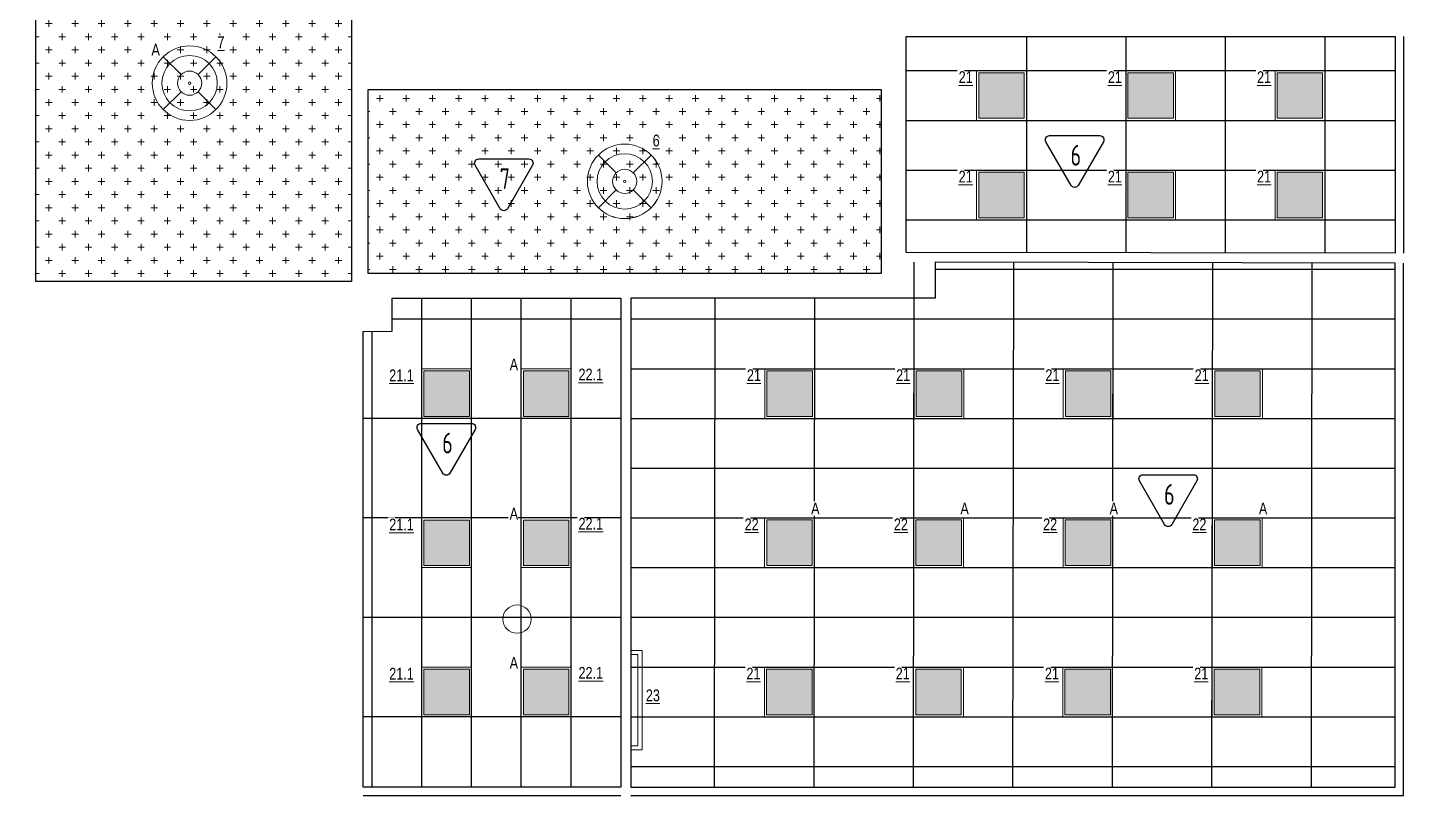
# Model space of a CAD drawing. Header units: millimetres. Extents: x -510890 to 418982, y -118257 to 141350.
# Drawn here: x 246576 to 263176, y 55456 to 64722 of the extents above; entities that cross this region are included whole.
import ezdxf

# ---------------------------------------------------------------- set-up
doc = ezdxf.new("R2010")
doc.units = ezdxf.units.MM
for name, color, linetype, lineweight in [('_ЭОМ_ОБЩ_Освещение_текст', 250, 'Continuous', 18), ('_ЭОМ_ОБЩ_Освещение_текст тип светильника', 172, 'Continuous', 50), ('_ЭОМ_светильник А', 1, 'Continuous', 35), ('_ЭОМ_светильник Р', 4, 'Continuous', 35), ('АР_Потолки_Штриховка', 252, 'Continuous', 0)]:
    doc.layers.add(name, color=color, linetype=linetype, lineweight=lineweight)
doc.layers.add('X-ref Light', color=250, linetype='Continuous')
doc.layers.add('АР_Потолок_Покраска', color=7, linetype='Continuous', lineweight=5, true_color=0x007399)
doc.layers.get('X-ref Light').off()
doc.styles.add('ISOCPEUR', font='isocpeur.ttf', dxfattribs={"height": 799.9999999999999})
doc.styles.add('ГОСТ', font='cad.shx', dxfattribs={"width": 0.8})

# ---------------------------------------------------------------- blocks, each defined once
blk = doc.blocks.new('A$C4757d704')
at = {"true_color": 0xf8f6b0, "transparency": 33554687}
h = blk.add_hatch(color=51, dxfattribs=at)
h.dxf.hatch_style = 1
h.paths.add_polyline_path([(213.8624240825741, 686.4852035840837), (131.8888672508434, 768.4587604158228, 0.198841386224367), (0.1738138333512325, 450.347627666637, 0.1989833504630757), (132.0626810841545, 132.06268108414), (213.8624240825695, 213.8624240825578, -0.1989123673796465), (115.9790415045762, 450.1738138333185, -0.1989123673796514)])
edge = h.paths.add_edge_path()
edge.add_arc((450.1738138333512, 450.1738138333185), 334.194772328775, 135.0000000000014, 180)
edge.add_arc((450.1738138333512, 450.1738138333185), 334.194772328775, 180, 224.9999999999975)
edge.add_line((213.8624240825695, 213.8624240825578), (346.9345847065837, 346.9345847065766))
edge.add_ellipse((450.1738138333512, 450.1738138333185), major_axis=(-146.0023180000051, 0), ratio=0.9999999999999303, start_angle=315.0000000000051, end_angle=404.9999999999949, ccw=False)
edge.add_line((346.9345847065838, 553.4130429600605), (213.8624240825741, 686.4852035840837))
edge = h.paths.add_edge_path()
edge.add_line((213.8624240825741, 686.4852035840837), (346.9345847065837, 553.4130429600605))
edge.add_ellipse((450.1738138333512, 450.1738138333185), major_axis=(-146.0023180000051, 0), ratio=0.9999999999999303, start_angle=225.000000000002, end_angle=315.0000000000051, ccw=False)
edge.add_line((553.4130429601197, 553.4130429600615), (686.4852035841284, 686.4852035840837))
edge.add_arc((450.1738138333512, 450.1738138333185), 334.1947723287751, 44.99999999999855, 135.0000000000014)
h.paths.add_polyline_path([(131.8888672508434, 768.4587604158228), (213.8624240825741, 686.4852035840837, -0.4142135623731099), (686.4852035841284, 686.4852035840837), (768.4587604158592, 768.4587604158228, 0.4143735626423198)])
h.paths.add_polyline_path([(768.4587604158592, 768.4587604158228), (686.4852035841284, 686.4852035840837, -0.1989123673796514), (784.3685861621262, 450.1738138333185, -0.1989123673796514), (686.4852035841284, 213.8624240825533), (768.2849465825407, 132.0626810841327, 0.1989833504630816), (900.1738138333512, 450.347627666637, 0.198841386224367)])
edge = h.paths.add_edge_path()
edge.add_line((686.4852035841284, 686.4852035840837), (553.4130429601175, 553.4130429600593))
edge.add_ellipse((450.1738138333512, 450.1738138333185), major_axis=(-146.0023180000051, 0), ratio=0.9999999999999303, start_angle=495.000000000005, end_angle=585.000000000002, ccw=False)
edge.add_line((553.4130429601188, 346.9345847065764), (686.4852035841284, 213.8624240825533))
edge.add_arc((450.1738138333512, 450.1738138333185), 334.194772328775, 315.0000000000014, 360)
edge.add_arc((450.1738138333513, 450.1738138333185), 334.194772328775, 0, 44.99999999999856)
edge = h.paths.add_edge_path()
edge.add_ellipse((450.1738138333512, 450.1738138333185), major_axis=(-146.0023180000051, 0), ratio=0.9999999999999303, start_angle=404.9999999999949, end_angle=495.000000000005, ccw=False)
edge.add_line((346.9345847065837, 346.9345847065765), (213.8624240825695, 213.8624240825578))
edge.add_arc((450.1738138333512, 450.1738138333185), 334.194772328775, 224.9999999999975, 315.0000000000014)
edge.add_line((686.4852035841284, 213.8624240825533), (553.4130429601188, 346.9345847065764))
h.paths.add_polyline_path([(768.2849465825407, 132.0626810841327), (686.4852035841284, 213.8624240825533, -0.4142135623731155), (213.8624240825695, 213.8624240825578), (132.0626810841545, 132.06268108414, 0.4140535802038305)])
edge = h.paths.add_edge_path()
edge.add_ellipse((450.1738138333512, 450.1738138333185), major_axis=(-146.0023180000051, 0), ratio=0.9999999999999303, start_angle=495.000000000005, end_angle=585.0000000000019)
edge.add_ellipse((450.1738138333512, 450.1738138333185), major_axis=(-146.0023180000051, 0), ratio=0.9999999999999303, start_angle=225.000000000002, end_angle=315.0000000000051)
edge.add_ellipse((450.1738138333512, 450.1738138333185), major_axis=(-146.0023180000051, 0), ratio=0.9999999999999303, start_angle=315.0000000000051, end_angle=404.9999999999948)
edge.add_ellipse((450.1738138333512, 450.1738138333185), major_axis=(-146.0023180000051, 0), ratio=0.9999999999999303, start_angle=404.9999999999948, end_angle=495.000000000005)
edge = h.paths.add_edge_path(flags=0)
edge.add_ellipse((450.1738138333512, 450.1738138333185), major_axis=(-14.60023180000948, 0), ratio=0.999999999998702, start_angle=0, end_angle=360)
edge = h.paths.add_edge_path(flags=16)
edge.add_ellipse((450.1738138333512, 450.1738138333185), major_axis=(-14.60023180000948, 0), ratio=0.999999999998702, start_angle=0, end_angle=360)
at = {"layer": 'АР_Потолки_Штриховка', "color": 18, "ltscale": 100, "true_color": 0x000000}
for points in [[(131.8528573591811, 768.4947703074849), (346.9345847065761, 553.4130429600682)], [(768.4947703075213, 768.4947703074849), (553.4130429601264, 553.4130429600682)], [(346.9345847065761, 346.9345847065688), (131.8528573591811, 131.8528573591666)], [(553.4130429601264, 346.9345847065688), (768.4947703075213, 131.852857359152)]]:
    blk.add_lwpolyline(points, dxfattribs=at)
for centre, radius in [((450.1738138333512, 450.347627666637), 450), ((450.1738138333512, 450.1738138333185), 334.194772328775)]:
    blk.add_circle(centre, radius, dxfattribs=at)
for major_axis, ratio, start_param, end_param in [((-146.0023180000051, 0), 0.9999999999999303, 3.926990816987276, 10.21017612416686), ((-146.0023180000051, 0), 0.9999999999999303, 3.926990816987276, 10.21017612416686), ((-14.60023180000948, 0), 0.999999999998702, 3.926990816987891, 10.21017612416748)]:
    blk.add_ellipse((450.1738138333512, 450.1738138333185), major_axis=major_axis, ratio=ratio, start_param=start_param, end_param=end_param, dxfattribs=at)
blk = doc.blocks.new('RVE-SLIM-PRIME-595')
at = {"color": 0, "linetype": 'ByBlock', "lineweight": -2, "ltscale": 40}
for points in [[(300, -300), (-300, -300), (-300, 300), (300, 300)], [(275, -275), (-275, -275), (-275, 275), (275, 275)]]:
    blk.add_lwpolyline(points, close=True, dxfattribs=at)
blk = doc.blocks.new('Кососвет')
at = {"color": 0, "linetype": 'ByBlock', "lineweight": -2, "ltscale": 40}
for points in [[(-600, 26.38208023784682), (600, 26.38208023784682), (600, -111.2262301087801)], [(-600, 26.38208023784682), (-600, -111.2262301087801)], [(-600, -111.2262301087801), (-550, -111.2262301087801)], [(-550, -23.61791976216773), (550, -23.61791976216773)], [(-550, -111.2262301087801), (-550, -23.61791976216773)], [(600, -111.2262301087801), (550, -111.2262301087801), (550, -23.61791976216773)]]:
    blk.add_lwpolyline(points, dxfattribs=at)
blk = doc.blocks.new('светильник школа коридор')
at = {"color": 0, "linetype": 'ByBlock', "lineweight": -2}
for points in [[(-318.3209564741701, 318.3209564741665), (-103.2392291267752, 103.2392291267497)], [(318.3209564741701, 318.3209564741665), (103.2392291267752, 103.2392291267497)], [(-103.2392291267752, -103.2392291267497), (-318.3209564741701, -318.3209564741519)], [(103.2392291267752, -103.2392291267497), (318.3209564741701, -318.3209564741665)]]:
    blk.add_lwpolyline(points, dxfattribs=at)
blk.add_circle((0, 0), 334.194772328775, dxfattribs=at)
for major_axis, ratio, start_param, end_param in [((-450.1738138333509, 0), 0.999999999999928, 3.926990816987278, 10.21017612416686), ((-146.0023180000051, 0), 0.9999999999999303, 3.926990816987276, 10.21017612416686), ((-146.0023180000051, 0), 0.9999999999999303, 3.926990816987276, 10.21017612416686), ((-14.60023180000948, 0), 0.999999999998702, 3.926990816987891, 10.21017612416748)]:
    blk.add_ellipse((0, 0), major_axis=major_axis, ratio=ratio, start_param=start_param, end_param=end_param, dxfattribs=at)
blk = doc.blocks.new('A$Cf9aa4cc4')
at = {"layer": '_ЭОМ_ОБЩ_Освещение_текст', "color": 18, "lineweight": 18, "ltscale": 100, "true_color": 0x000000}
blk.add_circle((37536.87861383683, -8583.43185441257), 170.855289183557, dxfattribs=at)
at = {"layer": 'АР_Потолки_Штриховка', "color": 18, "lineweight": 18, "ltscale": 100, "true_color": 0x000000}
for points in [[(43681.08800662984, -3765.242545940826), (43081.08800662984, -3765.242545940826), (43081.08800662984, -3165.242545940826), (43681.08800662984, -3165.242545940826)], [(43656.08800662984, -3740.242545940826), (43106.08800662984, -3740.242545940826), (43106.08800662984, -3190.242545940826), (43656.08800662984, -3190.242545940826)], [(45481.08800663031, -3765.242545940826), (44881.08800663031, -3765.242545940826), (44881.08800663031, -3165.242545940826), (45481.08800663031, -3165.242545940826)], [(45456.08800663031, -3740.242545940826), (44906.08800663031, -3740.242545940826), (44906.08800663031, -3190.242545940826), (45456.08800663031, -3190.242545940826)], [(47281.08800663031, -3765.242545940826), (46681.08800663031, -3765.242545940826), (46681.08800663031, -3165.242545940826), (47281.08800663031, -3165.242545940826)], [(47256.08800663031, -3740.242545940826), (46706.08800663031, -3740.242545940826), (46706.08800663031, -3190.242545940826), (47256.08800663031, -3190.242545940826)], [(41126.44493460003, -6161.725817948551), (40526.44493460003, -6161.725817948551), (40526.44493460003, -5561.725817948551), (41126.44493460003, -5561.725817948551)], [(41101.44493460003, -6136.725817948551), (40551.44493460003, -6136.725817948551), (40551.44493460003, -5586.725817948551), (41101.44493460003, -5586.725817948551)], [(42927.38283353695, -6161.725817948667), (42327.38283353695, -6161.725817948667), (42327.38283353695, -5561.725817948667), (42927.38283353695, -5561.725817948667)], [(42902.38283353695, -6136.725817948667), (42352.38283353695, -6136.725817948667), (42352.38283353695, -5586.725817948667), (42902.38283353695, -5586.725817948667)], [(44727.38575658551, -6161.725817948725), (44127.38575658551, -6161.725817948725), (44127.38575658551, -5561.725817948725), (44727.38575658551, -5561.725817948725)], [(44702.38575658551, -6136.725817948725), (44152.38575658551, -6136.725817948725), (44152.38575658551, -5586.725817948725), (44702.38575658551, -5586.725817948725)], [(46528.32365552243, -6161.725817948784), (45928.32365552243, -6161.725817948784), (45928.32365552243, -5561.725817948784), (46528.32365552243, -5561.725817948784)], [(46503.32365552243, -6136.725817948784), (45953.32365552243, -6136.725817948784), (45953.32365552243, -5586.725817948784), (46503.32365552243, -5586.725817948784)], [(41123.63562236098, -7961.725817948551), (40523.63562236098, -7961.725817948551), (40523.63562236098, -7361.725817948551), (41123.63562236098, -7361.725817948551)], [(41098.63562236098, -7936.725817948551), (40548.63562236098, -7936.725817948551), (40548.63562236098, -7386.725817948551), (41098.63562236098, -7386.725817948551)], [(42924.57352129812, -7961.725817948667), (42324.57352129812, -7961.725817948667), (42324.57352129812, -7361.725817948667), (42924.57352129812, -7361.725817948667)], [(42899.57352129812, -7936.725817948667), (42349.57352129812, -7936.725817948667), (42349.57352129812, -7386.725817948667), (42899.57352129812, -7386.725817948667)], [(44724.57644434646, -7961.725817948725), (44124.57644434646, -7961.725817948725), (44124.57644434646, -7361.725817948725), (44724.57644434646, -7361.725817948725)], [(44699.57644434646, -7936.725817948725), (44149.57644434646, -7936.725817948725), (44149.57644434646, -7386.725817948725), (44699.57644434646, -7386.725817948725)], [(46525.5143432836, -7961.725817948784), (45925.5143432836, -7961.725817948784), (45925.5143432836, -7361.725817948784), (46525.5143432836, -7361.725817948784)], [(46500.5143432836, -7936.725817948784), (45950.5143432836, -7936.725817948784), (45950.5143432836, -7386.725817948784), (46500.5143432836, -7386.725817948784)], [(41120.82631012215, -9761.72581794855), (40520.82631012215, -9761.72581794855), (40520.82631012215, -9161.72581794855), (41120.82631012215, -9161.72581794855)], [(41095.82631012215, -9736.72581794855), (40545.82631012215, -9736.72581794855), (40545.82631012215, -9186.72581794855), (41095.82631012215, -9186.72581794855)], [(42921.7642090593, -9761.725817948667), (42321.7642090593, -9761.725817948667), (42321.7642090593, -9161.725817948667), (42921.7642090593, -9161.725817948667)], [(42896.7642090593, -9736.725817948667), (42346.7642090593, -9736.725817948667), (42346.7642090593, -9186.725817948667), (42896.7642090593, -9186.725817948667)], [(44721.76713210763, -9761.725817948725), (44121.76713210763, -9761.725817948725), (44121.76713210763, -9161.725817948725), (44721.76713210763, -9161.725817948725)], [(44696.76713210763, -9736.725817948725), (44146.76713210763, -9736.725817948725), (44146.76713210763, -9186.725817948725), (44696.76713210763, -9186.725817948725)], [(46522.70503104478, -9761.725817948784), (45922.70503104478, -9761.725817948784), (45922.70503104478, -9161.725817948784), (46522.70503104478, -9161.725817948784)], [(46497.70503104478, -9736.725817948784), (45947.70503104478, -9736.725817948784), (45947.70503104478, -9186.725817948784), (46497.70503104478, -9186.725817948784)]]:
    blk.add_lwpolyline(points, close=True, dxfattribs=at)
at = {"layer": '_ЭОМ_светильник А', "color": 18, "lineweight": 18, "ltscale": 100, "true_color": 0x000000}
for p in [(37887.80320250615, -5862.738470878539), (37887.80320250615, -7662.738470878539), (40823.63562236074, -7661.725817948551), (42624.57352129789, -7661.725817948667), (44424.57644434622, -7661.725817948725), (46225.51434328337, -7661.725817948784), (37887.80320250592, -9462.73847087854)]:
    blk.add_blockref('RVE-SLIM-PRIME-595', p, dxfattribs=at)
at = {"layer": '_ЭОМ_светильник Р', "color": 18, "lineweight": 18, "ltscale": 100, "true_color": 0x000000}
for name, p in [('RVE-SLIM-PRIME-595', (43381.08800662984, -2265.242545940826)), ('RVE-SLIM-PRIME-595', (45181.08800663031, -2265.242545940826)), ('RVE-SLIM-PRIME-595', (46981.08800663031, -2265.242545940826)), ('светильник школа коридор', (38836.08800662984, -3301.72579179256)), ('RVE-SLIM-PRIME-595', (43381.08800662984, -3465.242545940826)), ('RVE-SLIM-PRIME-595', (45181.08800663031, -3465.242545940826)), ('RVE-SLIM-PRIME-595', (46981.08800663031, -3465.242545940826)), ('RVE-SLIM-PRIME-595', (36687.80320250615, -5862.738470878539)), ('RVE-SLIM-PRIME-595', (40826.44493460003, -5861.740318565426)), ('RVE-SLIM-PRIME-595', (42627.38283353695, -5861.740318565542)), ('RVE-SLIM-PRIME-595', (44427.38575658551, -5861.7403185656)), ('RVE-SLIM-PRIME-595', (46228.32365552231, -5861.740318565659)), ('RVE-SLIM-PRIME-595', (36687.80320250615, -7662.738470878539)), ('RVE-SLIM-PRIME-595', (36687.80320250592, -9462.73847087854)), ('RVE-SLIM-PRIME-595', (40820.82631012215, -9461.740318565426)), ('RVE-SLIM-PRIME-595', (42621.7642090593, -9461.740318565542)), ('RVE-SLIM-PRIME-595', (44421.76713210763, -9461.7403185656)), ('RVE-SLIM-PRIME-595', (46222.70503104466, -9461.740318565659))]:
    blk.add_blockref(name, p, dxfattribs=at)
at = {"layer": '_ЭОМ_светильник Р', "color": 18, "lineweight": 18, "ltscale": 100, "true_color": 0x000000, "rotation": 270}
blk.add_blockref('Кососвет', (39019.02943125193, -9561.725817948492), dxfattribs=at)
at = {"layer": 'X-ref Light', "color": 18, "linetype": 'ByBlock', "lineweight": 18, "ltscale": 40, "true_color": 0x000000}
for p in [(33135.91419279668, -2566.902320529189), (38385.91419279645, -3751.899605625862)]:
    blk.add_blockref('A$C4757d704', p, dxfattribs=at)
at = {"layer": '_ЭОМ_ОБЩ_Освещение_текст тип светильника', "color": 18, "lineweight": 18, "ltscale": 40, "true_color": 0x000000, "char_height": 142.1875, "width": 55.871829552576, "attachment_point": 1, "style": 'ГОСТ', "bg_fill": 3, "box_fill_scale": 1.1, "bg_fill_color": 256, "bg_fill_transparency": 0}
for insert in [(35994.68148624827, -5571.280765505246), (35994.68148624827, -7371.280765505246), (35994.68148624804, -9171.280765505246)]:
    blk.add_mtext('{\\L21.1}', dxfattribs=dict(at, insert=insert))
for s, insert in [('{\\L21}', (42864.7054945291, -1972.821211150876)), ('{\\L21}', (44664.70549452957, -1972.821211150876)), ('{\\L21}', (46464.70549452957, -1972.821211150876)), ('{\\L6}', (39172.74445733614, -2737.536239521811)), ('{\\L21}', (42864.7054945291, -3172.821211150876)), ('{\\L21}', (44664.70549452957, -3172.821211150876)), ('{\\L21}', (46464.70549452957, -3172.821211150876)), ('{\\L22.1}', (38278.51560613792, -5561.025983402826)), ('{\\L21}', (40310.06242249929, -5569.318983775476)), ('{\\L21}', (42111.00032143621, -5569.318983775593)), ('{\\L21}', (43911.00324448477, -5569.318983775651)), ('{\\L21}', (45711.94114342157, -5569.318983775709)), ('{\\L22.1}', (38278.51560613792, -7361.025983402826)), ('{\\L22}', (40282.44580956432, -7369.304483158601)), ('{\\L22}', (42083.38370850147, -7369.304483158718)), ('{\\L22}', (43883.3866315498, -7369.304483158776)), ('{\\L22}', (45684.32453048695, -7369.304483158834)), ('{\\L22.1}', (38278.51560613769, -9161.025983402826)), ('{\\L21}', (40304.44379802141, -9169.318983775476)), ('{\\L21}', (42105.38169695856, -9169.318983775593)), ('{\\L21}', (43905.38462000689, -9169.31898377565)), ('{\\L21}', (45706.32251894393, -9169.318983775709)), ('{\\L23}', (39091.43647513352, -9431.803094274102))]:
    blk.add_mtext(s, dxfattribs=dict(at, insert=insert))
at = {"layer": '_ЭОМ_светильник А', "color": 18, "lineweight": 18, "ltscale": 100, "true_color": 0x000000, "char_height": 142.1875, "width": 86.04374658316377, "attachment_point": 1, "style": 'ГОСТ', "bg_fill": 3, "box_fill_scale": 1.1, "bg_fill_color": 256, "bg_fill_transparency": 0}
for insert in [(33126.30047051725, -1641.887161035207, 4.999999999999952e-09), (37447.98588388145, -5440.01305996193, 4.999999999999952e-09), (37447.98588388145, -7240.01305996193, 4.999999999999952e-09), (41084.64451802114, -7178.303666362626), (42885.58241695829, -7178.303666362743), (44685.58534000663, -7178.303666362801), (46486.52323894377, -7178.303666362859), (37447.98588388122, -9040.01305996193, 4.999999999999952e-09)]:
    blk.add_mtext('А', dxfattribs=dict(at, insert=insert))
at = {"layer": '_ЭОМ_светильник А', "color": 18, "lineweight": 18, "ltscale": 100, "true_color": 0x000000}
blk.add_blockref('светильник школа коридор', (33586.08800663007, -2116.728506695887), dxfattribs=at)
at = {"layer": '_ЭОМ_ОБЩ_Освещение_текст тип светильника', "color": 18, "lineweight": 18, "ltscale": 40, "true_color": 0x000000, "insert": (33922.74445733638, -1552.538954425137), "char_height": 142.1875, "width": 55.871829552576, "attachment_point": 1, "style": 'ГОСТ', "bg_fill": 3, "box_fill_scale": 1.1, "bg_fill_color": 256, "bg_fill_transparency": 0}
blk.add_mtext('{\\L7}', dxfattribs=at)

msp = doc.modelspace()

# ---------------------------------------------------------------- hatches: boundary and pattern name
at = {"layer": 'АР_Потолки_Штриховка', "ltscale": 100, "true_color": 0xf8f6b0}
h = msp.add_hatch(color=51, dxfattribs=at)
h.dxf.hatch_style = 1
h.paths.add_polyline_path([(258050.6145433903, 63627.16573036014), (258600.6145433903, 63627.16573036014), (258600.6145433903, 64177.16573036014), (258050.6145433903, 64177.16573036014)])
h = msp.add_hatch(color=51, dxfattribs=at)
h.dxf.hatch_style = 1
h.paths.add_polyline_path([(259850.6145433909, 63627.16573036014), (260400.6145433909, 63627.16573036014), (260400.6145433909, 64177.16573036014), (259850.6145433909, 64177.16573036014)])
h = msp.add_hatch(color=51, dxfattribs=at)
h.dxf.hatch_style = 1
h.paths.add_polyline_path([(261650.6145433909, 63627.16573036014), (262200.6145433909, 63627.16573036014), (262200.6145433909, 64177.16573036014), (261650.6145433909, 64177.16573036014)])
h = msp.add_hatch(color=51, dxfattribs=at)
h.dxf.hatch_style = 1
h.paths.add_polyline_path([(258050.6145433905, 62427.16573036014), (258600.6145433905, 62427.16573036014), (258600.6145433905, 62977.16573036014), (258050.6145433905, 62977.16573036014)])
h = msp.add_hatch(color=51, dxfattribs=at)
h.dxf.hatch_style = 1
h.paths.add_polyline_path([(259850.614543391, 62427.16573036014), (260400.614543391, 62427.16573036014), (260400.614543391, 62977.16573036014), (259850.614543391, 62977.16573036014)])
h = msp.add_hatch(color=51, dxfattribs=at)
h.dxf.hatch_style = 1
h.paths.add_polyline_path([(261650.614543391, 62427.16573036014), (262200.614543391, 62427.16573036014), (262200.614543391, 62977.16573036014), (261650.614543391, 62977.16573036014)])
h = msp.add_hatch(color=51, dxfattribs=at)
h.dxf.hatch_style = 1
h.paths.add_polyline_path([(251357.3297392667, 60029.66980542241), (251907.3297392667, 60029.66980542241), (251907.3297392667, 60579.66980542241), (251357.3297392667, 60579.66980542241)])
h = msp.add_hatch(color=51, dxfattribs=at)
h.dxf.hatch_style = 1
h.paths.add_polyline_path([(252557.3297392667, 60029.6698054224), (253107.3297392667, 60029.6698054224), (253107.3297392667, 60579.6698054224), (252557.3297392667, 60579.6698054224)])
h = msp.add_hatch(color=51, dxfattribs=at)
h.dxf.hatch_style = 1
h.paths.add_polyline_path([(255495.9714713606, 60030.68245835239), (256045.9714713606, 60030.68245835239), (256045.9714713606, 60580.68245835239), (255495.9714713606, 60580.68245835239)])
h = msp.add_hatch(color=51, dxfattribs=at)
h.dxf.hatch_style = 1
h.paths.add_polyline_path([(257296.9093702977, 60030.68245835233), (257846.9093702977, 60030.68245835233), (257846.9093702977, 60580.68245835233), (257296.9093702977, 60580.68245835233)])
h = msp.add_hatch(color=51, dxfattribs=at)
h.dxf.hatch_style = 1
h.paths.add_polyline_path([(259096.912293346, 60030.68245835225), (259646.912293346, 60030.68245835225), (259646.912293346, 60580.68245835225), (259096.912293346, 60580.68245835225)])
h = msp.add_hatch(color=51, dxfattribs=at)
h.dxf.hatch_style = 1
h.paths.add_polyline_path([(260897.8501922831, 60030.68245835219), (261447.8501922831, 60030.68245835219), (261447.8501922831, 60580.68245835219), (260897.8501922831, 60580.68245835219)])
h = msp.add_hatch(color=51, dxfattribs=at)
h.dxf.hatch_style = 1
h.paths.add_polyline_path([(251357.3297392667, 58229.66980542241), (251907.3297392667, 58229.66980542241), (251907.3297392667, 58779.66980542241), (251357.3297392667, 58779.66980542241)])
h = msp.add_hatch(color=51, dxfattribs=at)
h.dxf.hatch_style = 1
h.paths.add_polyline_path([(252557.3297392667, 58229.6698054224), (253107.3297392667, 58229.6698054224), (253107.3297392667, 58779.6698054224), (252557.3297392667, 58779.6698054224)])
h = msp.add_hatch(color=51, dxfattribs=at)
h.dxf.hatch_style = 1
h.paths.add_polyline_path([(255493.1621591217, 58230.68245835239), (256043.1621591217, 58230.68245835239), (256043.1621591217, 58780.68245835239), (255493.1621591217, 58780.68245835239)])
h = msp.add_hatch(color=51, dxfattribs=at)
h.dxf.hatch_style = 1
h.paths.add_polyline_path([(257294.1000580589, 58230.68245835233), (257844.1000580589, 58230.68245835233), (257844.1000580589, 58780.68245835233), (257294.1000580589, 58780.68245835233)])
h = msp.add_hatch(color=51, dxfattribs=at)
h.dxf.hatch_style = 1
h.paths.add_polyline_path([(259094.1029811071, 58230.68245835225), (259644.1029811071, 58230.68245835225), (259644.1029811071, 58780.68245835225), (259094.1029811071, 58780.68245835225)])
h = msp.add_hatch(color=51, dxfattribs=at)
h.dxf.hatch_style = 1
h.paths.add_polyline_path([(260895.0408800443, 58230.68245835219), (261445.0408800443, 58230.68245835219), (261445.0408800443, 58780.68245835219), (260895.0408800443, 58780.68245835219)])
h = msp.add_hatch(color=51, dxfattribs=at)
h.dxf.hatch_style = 1
h.paths.add_polyline_path([(251357.3297392667, 56429.66980542241), (251907.3297392667, 56429.66980542241), (251907.3297392667, 56979.66980542241), (251357.3297392667, 56979.66980542241)])
h = msp.add_hatch(color=51, dxfattribs=at)
h.dxf.hatch_style = 1
h.paths.add_polyline_path([(252557.3297392667, 56429.6698054224), (253107.3297392667, 56429.6698054224), (253107.3297392667, 56979.6698054224), (252557.3297392667, 56979.6698054224)])
h = msp.add_hatch(color=51, dxfattribs=at)
h.dxf.hatch_style = 1
h.paths.add_polyline_path([(255490.3528468829, 56430.68245835239), (256040.3528468829, 56430.68245835239), (256040.3528468829, 56980.68245835239), (255490.3528468829, 56980.68245835239)])
h = msp.add_hatch(color=51, dxfattribs=at)
h.dxf.hatch_style = 1
h.paths.add_polyline_path([(257291.29074582, 56430.68245835233), (257841.29074582, 56430.68245835233), (257841.29074582, 56980.68245835233), (257291.29074582, 56980.68245835233)])
h = msp.add_hatch(color=51, dxfattribs=at)
h.dxf.hatch_style = 1
h.paths.add_polyline_path([(259091.2936688683, 56430.68245835225), (259641.2936688683, 56430.68245835225), (259641.2936688683, 56980.68245835225), (259091.2936688683, 56980.68245835225)])
h = msp.add_hatch(color=51, dxfattribs=at)
h.dxf.hatch_style = 1
h.paths.add_polyline_path([(260892.2315678054, 56430.68245835219), (261442.2315678054, 56430.68245835219), (261442.2315678054, 56980.68245835219), (260892.2315678054, 56980.68245835219)])
at = {"layer": 'АР_Потолок_Покраска'}
h = msp.add_hatch(dxfattribs=at)
h.set_pattern_fill('CROSS', color=256, scale=25)
h.set_pattern_definition([(0, (271876.3120309344, -2.91038304567337e-11), (158.75, 158.75), [79.375, -238.125]), (90, (271915.9995309344, -39.6875000000291), (-158.75, 158.75), [79.375, -238.125])])
h.paths.add_polyline_path([(246675.6145433902, 75265.68245837331), (250485.6145433902, 75265.68245837331), (250485.6145433902, 61655.68245837238), (246675.6145433905, 61655.68245837238), (246675.6145433906, 71908.16474465205), (246575.6145433902, 71908.16474465205), (246575.6145433902, 74865.6824583725), (246675.6145433902, 74865.6824583725)])
h = msp.add_hatch(dxfattribs=at)
h.set_pattern_fill('CROSS', color=256, scale=25)
h.set_pattern_definition([(0, (282376.3120309343, -10268.79086718455), (158.75, 158.75), [79.375, -238.125]), (90, (282415.9995309343, -10308.47836718455), (-158.75, 158.75), [79.375, -238.125])])
h.paths.add_polyline_path([(250685.6145433899, 63975.68251068428), (256875.6145433901, 63975.68251068424), (256875.6145433901, 61755.68245835247), (250685.61454339, 61755.68245835251)])

# ---------------------------------------------------------------- linework, layer by layer
for points in [[(246675.6145433902, 75265.68245837331), (250485.6145433902, 75265.68245837331), (250485.6145433902, 61655.68245837238), (246675.6145433905, 61655.68245837238), (246675.6145433906, 71908.16474465205), (246575.6145433902, 71908.16474465205), (246575.6145433902, 74865.6824583725), (246675.6145433902, 74865.6824583725)], [(257175.6145433902, 64615.6824583474), (263075.6145433907, 64615.6824583474), (263075.6324826676, 62000.66095384037), (257175.6456419968, 62009.47230290771)], [(250685.6145433899, 63975.68251068428), (256875.6145433901, 63975.68251068424), (256875.6145433901, 61755.68245835247), (250685.61454339, 61755.68245835251)], [(250975.613637246, 61056.37839648708), (250975.6157896773, 61454.98652024091), (253732.3297391503, 61455.68240492576), (253732.3297391503, 55555.68240492576), (250625.6145433906, 55555.68240496013), (250625.6145433906, 61055.68240495984)]]:
    msp.add_lwpolyline(points, close=True)
for points in [[(258625.6145433905, 64615.6824583474), (258625.6145433905, 62007.3068434801)], [(259825.6145433905, 64615.6824583474), (259825.6145433905, 62005.51470068955)], [(261025.6145433905, 64615.6824583474), (261025.6145433905, 62003.722557899)], [(262225.6145433905, 64615.6824583474), (262225.6145433905, 62001.93041510847)], [(263175.6145433907, 64615.6824583474), (263175.6145433907, 62000.51163539929)], [(257175.6145433902, 64202.16573036015), (263075.6145433907, 64202.16573036015)], [(257175.6145433902, 63602.16573036015), (263075.6145433907, 63602.16573036015)], [(257175.6145433902, 63002.16573036015), (263075.6145433907, 63002.16573036015)], [(257175.6145433902, 62402.16573036015), (263075.6145433907, 62402.16573036015)], [(253852.329737904, 55455.68245835247), (263175.6145433905, 55455.68245835253), (263175.6145433907, 61880.28748372658)], [(253852.4437571352, 61455.68245835248), (253852.4437571352, 55555.68245835247), (263075.6145433905, 55555.68245835253), (263075.6145433907, 61880.28748372657), (257525.950204459, 61888.9490059204), (257525.950204459, 61455.68245835281), (253852.4437571352, 61455.68245835247)], [(257264.0306117852, 55557.55533089736), (257273.9128155725, 61889.34236798775)], [(257525.9498721258, 61805.71242580812), (263075.6145433906, 61805.68245835213)], [(258464.0291502629, 55555.6824583525), (258473.9113540501, 61887.46949544289)], [(259664.0276887405, 55553.80958580764), (259673.9098925277, 61885.59662289803)], [(260864.0262272181, 55551.93671326278), (260873.9084310054, 61883.72375035317)], [(262064.0247656957, 55550.06384071792), (262073.906969483, 61881.85087780831)], [(251332.3297392667, 55554.68554506266), (251332.3297392668, 61454.68898037088)], [(251932.3297392667, 55554.68554506265), (251932.3297392668, 61454.68898037088)], [(252532.3297392667, 55554.68554506264), (252532.3297392668, 61454.68898037086)], [(253132.3297392667, 55554.68554506263), (253132.3297392668, 61455.3613966994)], [(254864.03353483, 55561.30107598708), (254873.2330669177, 61455.68245835257)], [(256064.0320733076, 55559.42820344222), (256073.2345284419, 61455.68245835268)], [(253732.3297391503, 61204.66980545487), (250975.6144380805, 61204.68469135348)], [(253852.4437571354, 61205.68245835247), (263075.6145433906, 61205.68245835213)], [(250732.3297392667, 55554.68554506267), (250732.3297392668, 61055.89461371541)], [(253852.4437571353, 60605.68245835247), (263075.6145433906, 60605.68245835213)], [(253732.3297391503, 60004.66980545487), (250625.6145433906, 60004.66980545487)], [(253852.4437571353, 60005.68245835247), (263075.6145433906, 60005.68245835213)], [(253852.4437571353, 59405.68245835247), (263075.6145433906, 59405.68245835213)], [(253732.3297391503, 58804.66980545487), (250625.6145433906, 58804.66980545487)], [(253852.4437571352, 58805.68245835247), (263075.6145433906, 58805.68245835213)], [(253852.4437571352, 58205.68245835247), (263075.6145433906, 58205.68245835213)], [(253732.3297391503, 57604.66980545487), (250625.6145433906, 57604.66980545487)], [(253852.4437571352, 57605.68245835247), (263075.6145433906, 57605.68245835213)], [(253852.4437571352, 57005.68245835247), (263075.6145433906, 57005.68245835213)], [(253732.3297391503, 56404.66980545487), (250625.6145433906, 56404.66980545487)], [(253852.4437571352, 56405.68245835247), (263075.6145433906, 56405.68245835213)], [(253852.4437571351, 55805.68245835247), (263075.6145433906, 55805.68245835213)], [(250625.6145433908, 55455.68240496009), (253732.3297379627, 55455.69808208152)]]:
    msp.add_lwpolyline(points)
for points in [[(258905.8551055935, 63417.91815945293), (259512.0730463228, 63417.9181594527, -0.5773494962845065), (259555.3742954397, 63342.91839675706), (259252.2654109232, 62817.91840854889, -0.5773541042744643), (259165.6625829117, 62817.91840854889), (258862.5539209479, 63342.91801128556, -0.5773491286020777), (258905.8551055935, 63417.91815945293, -1.710881644036777e-06)], [(252018.8919666328, 63136.09490841562), (252625.1099073622, 63136.09490841538, -0.5773494962845065), (252668.4111564791, 63061.09514571975), (252365.3022719625, 62536.09515751156, -0.5773541042744643), (252278.699443951, 62536.09515751156), (251975.5907819873, 63061.09476024825, -0.5773491286020777), (252018.8919666328, 63136.09490841562, -1.710881644036777e-06)], [(251325.096691816, 59945.23136274176), (251931.3146325453, 59945.23136274153, -0.5773494962845065), (251974.6158816622, 59870.2316000459), (251671.5069971457, 59345.23161183772, -0.5773541042744643), (251584.9041691342, 59345.23161183772), (251281.7955071705, 59870.23121457439, -0.5773491286020777), (251325.096691816, 59945.23136274176, -1.710881644036777e-06)], [(260034.0476360062, 59325.54150445605), (260640.2655767355, 59325.54150445582, -0.5773494962845065), (260683.5668258524, 59250.54174176019), (260380.4579413359, 58725.54175355201, -0.5773541042744643), (260293.8551133244, 58725.54175355201), (259990.7464513607, 59250.54135628868, -0.5773491286020777), (260034.0476360062, 59325.54150445605, -1.710881644036777e-06)]]:
    msp.add_lwpolyline(points, format="xyb")
at = {"layer": 'АР_Потолки_Штриховка', "color": 18, "ltscale": 100, "true_color": 0x000000}
for points in [[(256070.9714713606, 60005.68245835239), (255470.9714713606, 60005.68245835239), (255470.9714713606, 60605.68245835239), (256070.9714713606, 60605.68245835239)], [(257871.9093702977, 60005.68245835233), (257271.9093702977, 60005.68245835233), (257271.9093702977, 60605.68245835233), (257871.9093702977, 60605.68245835233)], [(259671.912293346, 60005.68245835225), (259071.912293346, 60005.68245835225), (259071.912293346, 60605.68245835225), (259671.912293346, 60605.68245835225)], [(261472.8501922831, 60005.68245835219), (260872.8501922831, 60005.68245835219), (260872.8501922831, 60605.68245835219), (261472.8501922831, 60605.68245835219)], [(256045.9714713606, 60030.68245835239), (255495.9714713606, 60030.68245835239), (255495.9714713606, 60580.68245835239), (256045.9714713606, 60580.68245835239)], [(257846.9093702977, 60030.68245835233), (257296.9093702977, 60030.68245835233), (257296.9093702977, 60580.68245835233), (257846.9093702977, 60580.68245835233)], [(259646.912293346, 60030.68245835225), (259096.912293346, 60030.68245835225), (259096.912293346, 60580.68245835225), (259646.912293346, 60580.68245835225)], [(261447.8501922831, 60030.68245835219), (260897.8501922831, 60030.68245835219), (260897.8501922831, 60580.68245835219), (261447.8501922831, 60580.68245835219)], [(256068.1621591217, 58205.68245835239), (255468.1621591217, 58205.68245835239), (255468.1621591217, 58805.68245835239), (256068.1621591217, 58805.68245835239)], [(256043.1621591217, 58230.68245835239), (255493.1621591217, 58230.68245835239), (255493.1621591217, 58780.68245835239), (256043.1621591217, 58780.68245835239)], [(257869.1000580589, 58205.68245835233), (257269.1000580589, 58205.68245835233), (257269.1000580589, 58805.68245835233), (257869.1000580589, 58805.68245835233)], [(257844.1000580589, 58230.68245835233), (257294.1000580589, 58230.68245835233), (257294.1000580589, 58780.68245835233), (257844.1000580589, 58780.68245835233)], [(259669.1029811071, 58205.68245835225), (259069.1029811071, 58205.68245835225), (259069.1029811071, 58805.68245835225), (259669.1029811071, 58805.68245835225)], [(259644.1029811071, 58230.68245835225), (259094.1029811071, 58230.68245835225), (259094.1029811071, 58780.68245835225), (259644.1029811071, 58780.68245835225)], [(261470.0408800443, 58205.68245835219), (260870.0408800443, 58205.68245835219), (260870.0408800443, 58805.68245835219), (261470.0408800443, 58805.68245835219)], [(261445.0408800443, 58230.68245835219), (260895.0408800443, 58230.68245835219), (260895.0408800443, 58780.68245835219), (261445.0408800443, 58780.68245835219)], [(256065.3528468829, 56405.68245835239), (255465.3528468829, 56405.68245835239), (255465.3528468829, 57005.68245835239), (256065.3528468829, 57005.68245835239)], [(256040.3528468829, 56430.68245835239), (255490.3528468829, 56430.68245835239), (255490.3528468829, 56980.68245835239), (256040.3528468829, 56980.68245835239)], [(257866.29074582, 56405.68245835233), (257266.29074582, 56405.68245835233), (257266.29074582, 57005.68245835233), (257866.29074582, 57005.68245835233)], [(257841.29074582, 56430.68245835233), (257291.29074582, 56430.68245835233), (257291.29074582, 56980.68245835233), (257841.29074582, 56980.68245835233)], [(259666.2936688683, 56405.68245835225), (259066.2936688683, 56405.68245835225), (259066.2936688683, 57005.68245835225), (259666.2936688683, 57005.68245835225)], [(259641.2936688683, 56430.68245835225), (259091.2936688683, 56430.68245835225), (259091.2936688683, 56980.68245835225), (259641.2936688683, 56980.68245835225)], [(261467.2315678054, 56405.68245835219), (260867.2315678054, 56405.68245835219), (260867.2315678054, 57005.68245835219), (261467.2315678054, 57005.68245835219)], [(261442.2315678054, 56430.68245835219), (260892.2315678054, 56430.68245835219), (260892.2315678054, 56980.68245835219), (261442.2315678054, 56980.68245835219)]]:
    msp.add_lwpolyline(points, close=True, dxfattribs=at)

# ---------------------------------------------------------------- block references
at = {"layer": 'X-ref Light', "linetype": 'ByBlock', "ltscale": 40}
for p in [(248080.4407295572, 63600.50595577175), (253330.440729557, 62415.50867067508)]:
    msp.add_blockref('A$C4757d704', p, dxfattribs=at)

# ---------------------------------------------------------------- texts
at = {"char_height": 250, "width": 294.3337657886732, "attachment_point": 1, "style": 'ISOCPEUR'}
for s, insert in [('{\\W0.7;6}', (259159.5473437211, 63305.83612393378)), ('{\\W0.7;7}', (252272.5842047605, 63024.01287289648)), ('{\\W0.7;6}', (251578.7889299436, 59833.14932722261)), ('{\\W0.7;6}', (260287.7398741338, 59213.4594689369))]:
    msp.add_mtext(s, dxfattribs=dict(at, insert=insert))

# ---------------------------------------------------------------- next in the draw order: block references
at = {"layer": 'X-ref Light', "color": 18, "lineweight": 30, "true_color": 0x000000}
msp.add_blockref('A$Cf9aa4cc4', (214944.5265367604, 66167.40827630098), dxfattribs=at)

doc.saveas('drawing.dxf')
